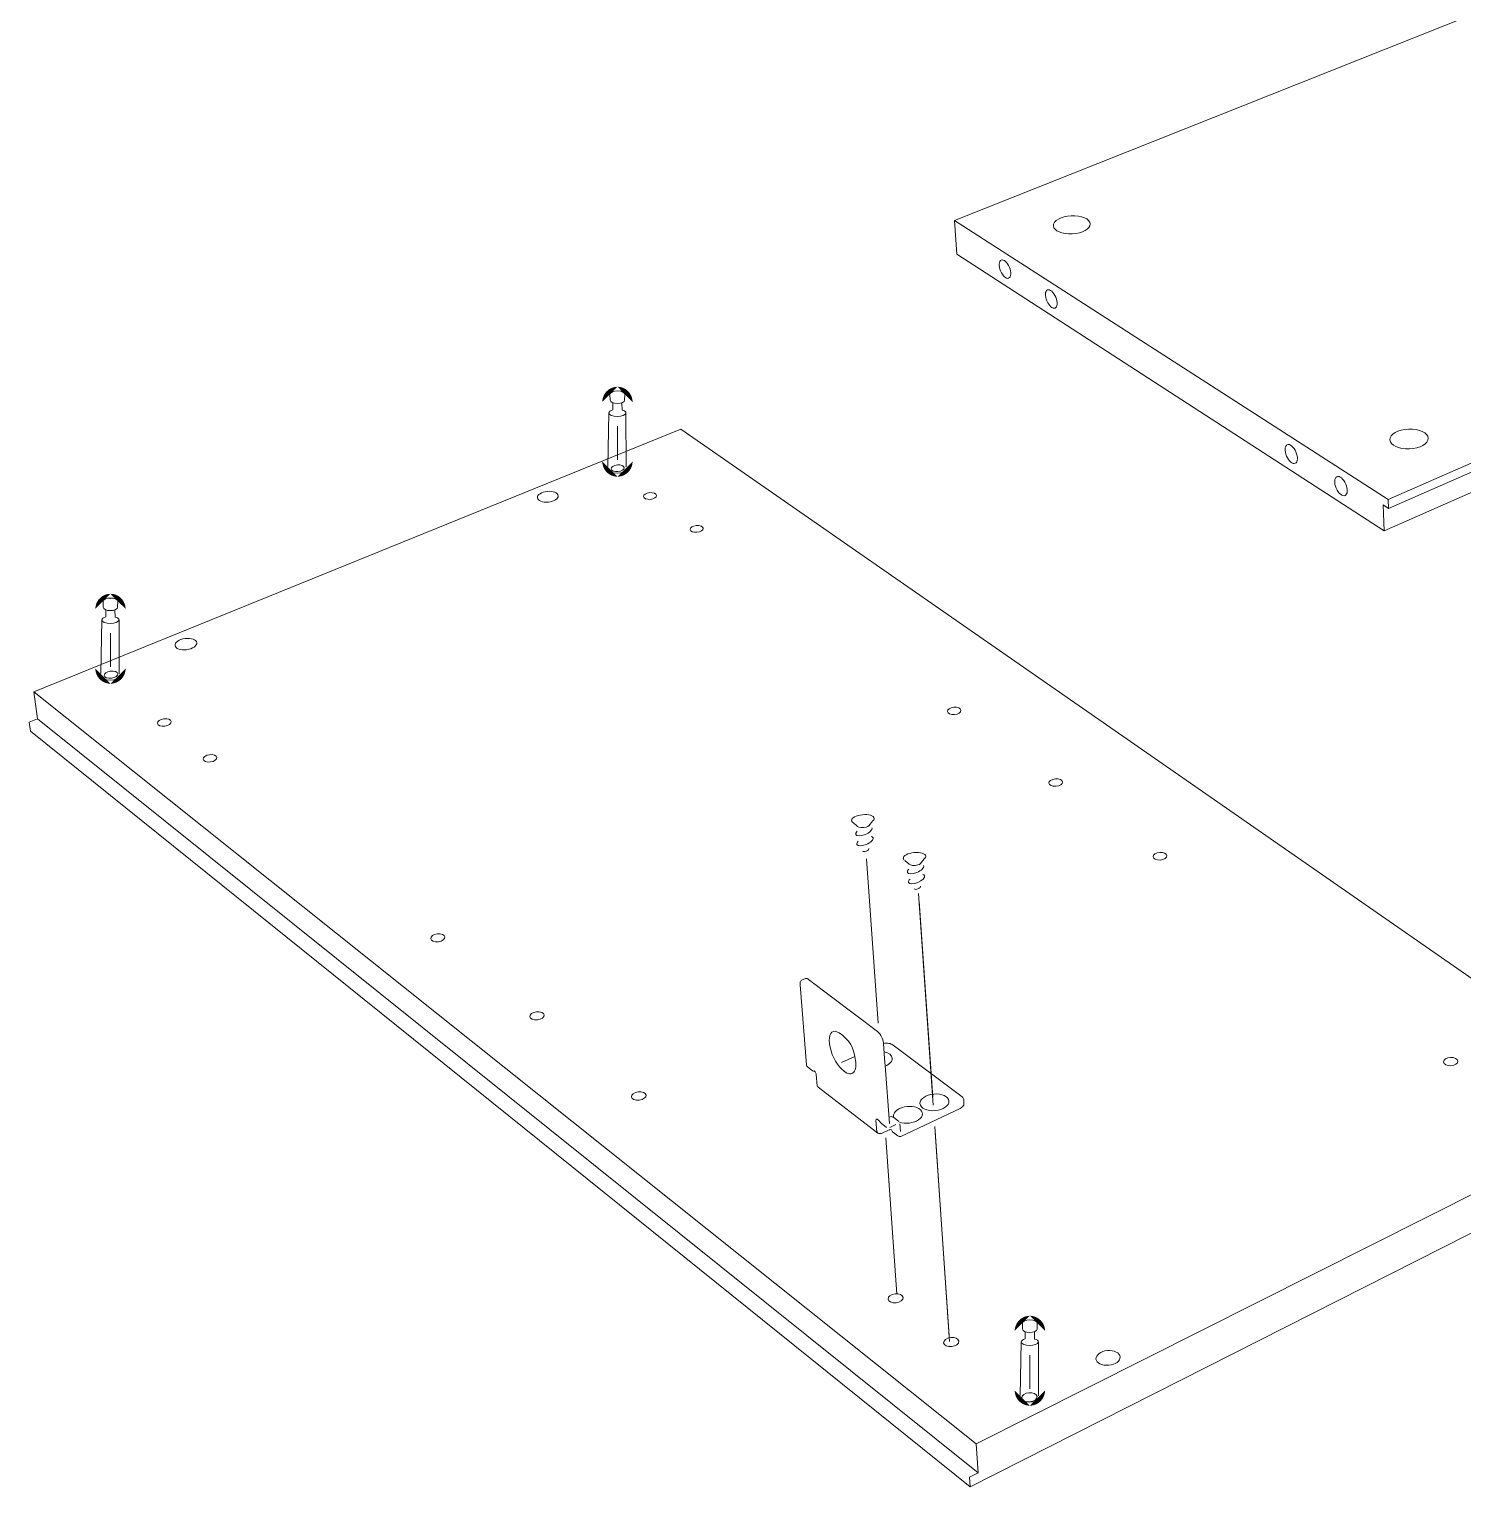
# Model space of a CAD drawing. Header units: metres. Extents: x -11.5 to 7.4, y -3.8 to 5.9.
# Drawn here: x 3.9204 to 4.1331, y 1.1771 to 1.3933 of the extents above; entities that cross this region are included whole.
import ezdxf

# ---------------------------------------------------------------- set-up
doc = ezdxf.new("R2010")
doc.units = ezdxf.units.M
doc.header["$MEASUREMENT"] = 0
doc.layers.add('PDF5_Geometry_Num_Penna__1_Num_Penna__255', color=255, linetype='Continuous', lineweight=18)
doc.layers.add('PDF5_Geometry_Num_Penna__7_Num_Penna__7', color=7, linetype='Continuous', lineweight=18)

msp = doc.modelspace()

# ---------------------------------------------------------------- hatches: boundary and pattern name
at = {"layer": 'PDF5_Geometry_Num_Penna__1_Num_Penna__255', "linetype": 'Continuous', "lineweight": 18}
for points in [[(4.00768, 1.34027, 0.414317), (4.00543, 1.33802)], [(4.00992, 1.33802, 0.414317), (4.00768, 1.34027)], [(4.00543, 1.32918, 0.41443), (4.00768, 1.32694)], [(4.00768, 1.32694, 0.41443), (4.00992, 1.32918)], [(3.93248, 1.30956, 0.414522), (3.93024, 1.30732)], [(3.93473, 1.30732, 0.414338), (3.93248, 1.30956)], [(3.93024, 1.29848, 0.414409), (3.93248, 1.29623)], [(3.93248, 1.29623, 0.414225), (3.93473, 1.29848)], [(4.06884, 1.20247, 0.41443), (4.0666, 1.20023)], [(4.07109, 1.20023, 0.41443), (4.06884, 1.20247)], [(4.0666, 1.19138, 0.414317), (4.06884, 1.18914)], [(4.06884, 1.18914, 0.414317), (4.07109, 1.19138)]]:
    msp.add_hatch(color=255, dxfattribs=at).paths.add_polyline_path(points)

# ---------------------------------------------------------------- linework, layer by layer
at = {"layer": 'PDF5_Geometry_Num_Penna__1_Num_Penna__255', "color": 255, "linetype": 'Continuous', "lineweight": 18, "flags": 128}
for points in [[(4.05243, 1.26395), (4.05445, 1.2349)], [(4.04755, 1.22818), (4.04906, 1.20637)], [(4.0548, 1.2297), (4.05689, 1.1995)]]:
    msp.add_lwpolyline(points, dxfattribs=at)
at = {"layer": 'PDF5_Geometry_Num_Penna__7_Num_Penna__7', "color": 7, "linetype": 'Continuous', "lineweight": 18, "flags": 128}
for points in [[(4.27768, 1.3905), (4.27772, 1.39171), (4.21159, 1.42619), (4.05767, 1.36495)], [(4.12201, 1.32354), (4.27772, 1.39171)], [(4.12206, 1.32224), (4.27681, 1.39011)], [(4.12138, 1.31889), (4.27672, 1.3873)], [(4.05767, 1.36495), (4.12201, 1.32354)], [(4.05767, 1.36495), (4.058, 1.35995), (4.12138, 1.31889)], [(4.00657, 1.33913), (4.00659, 1.3383)], [(4.00874, 1.3383), (4.00878, 1.33913)], [(4.00639, 1.33639), (4.00625, 1.32844)], [(4.00698, 1.33786), (4.007, 1.33683)], [(4.00834, 1.33787), (4.00836, 1.33682)], [(4.00894, 1.33639), (4.00896, 1.32842)], [(4.00768, 1.33442), (4.00768, 1.32944)], [(4.16125, 1.22838), (4.16115, 1.23393), (4.0171, 1.334), (3.92114, 1.29502)], [(4.12201, 1.32354), (4.12206, 1.32224)], [(4.12138, 1.31889), (4.12124, 1.32277), (4.12206, 1.32224)], [(3.93138, 1.30842), (3.9314, 1.30759)], [(3.93355, 1.30759), (3.93359, 1.30842)], [(3.93179, 1.30715), (3.93181, 1.30613)], [(3.93315, 1.30717), (3.93316, 1.30612)], [(3.9312, 1.30569), (3.93106, 1.29773)], [(3.93375, 1.30569), (3.93377, 1.29771)], [(3.93248, 1.30372), (3.93248, 1.29874)], [(4.16115, 1.23393), (4.06088, 1.1835), (3.92114, 1.29502)], [(3.92114, 1.29502), (3.92166, 1.29103)], [(3.92166, 1.29103), (3.92042, 1.29052)], [(4.06118, 1.17919), (3.92166, 1.29103)], [(3.92042, 1.29052), (3.9206, 1.28919)], [(3.9206, 1.28919), (4.05998, 1.1771), (4.16125, 1.22838)], [(4.04496, 1.27516), (4.04551, 1.27584)], [(4.04269, 1.27557), (4.04323, 1.27511)], [(4.04464, 1.27027), (4.04633, 1.24588)], [(4.05036, 1.26995), (4.05089, 1.26949)], [(4.05262, 1.26954), (4.05318, 1.27023)], [(4.05235, 1.26512), (4.05452, 1.23373)], [(4.03477, 1.25158), (4.03477, 1.25173), (4.03477, 1.25187), (4.0348, 1.252), (4.03485, 1.2521), (4.03491, 1.25218), (4.03499, 1.25223)], [(4.0357, 1.2397), (4.03477, 1.25158)], [(4.04857, 1.24263), (4.04844, 1.24272), (4.04829, 1.24278), (4.04812, 1.24284), (4.04794, 1.24288), (4.04774, 1.24289), (4.04755, 1.2429), (4.04734, 1.24289), (4.04714, 1.24286), (4.0473, 1.24064)], [(4.04857, 1.24263), (4.05878, 1.23493)], [(4.03584, 1.23942), (4.03577, 1.23949), (4.03573, 1.23959), (4.0357, 1.2397)], [(4.03662, 1.23882), (4.03584, 1.23942)], [(4.04091, 1.24002), (4.04288, 1.24094)], [(4.0473, 1.24064), (4.04738, 1.23957)], [(4.04738, 1.23958), (4.04801, 1.23097)], [(4.03665, 1.2388), (4.03673, 1.23877), (4.03682, 1.23876), (4.03691, 1.23876), (4.03698, 1.23867), (4.03705, 1.23858), (4.0371, 1.23846), (4.03713, 1.23835), (4.03715, 1.23824)], [(4.03732, 1.23655), (4.03728, 1.23658), (4.03715, 1.23824)], [(4.04632, 1.22958), (4.03745, 1.23639), (4.03738, 1.23647), (4.03732, 1.23655)], [(4.05878, 1.23493), (4.05888, 1.23483), (4.05896, 1.23473), (4.05901, 1.23463), (4.05903, 1.23451)], [(4.04971, 1.22908), (4.05849, 1.23324), (4.05864, 1.23332), (4.05877, 1.23342), (4.05888, 1.23352), (4.05897, 1.23362), (4.05903, 1.23373), (4.05906, 1.23385), (4.05907, 1.23396)], [(4.05903, 1.23451), (4.05907, 1.23396)], [(4.04626, 1.23161), (4.0462, 1.23164), (4.04614, 1.23166), (4.04608, 1.23164), (4.04605, 1.2316), (4.04603, 1.23152), (4.04602, 1.23144), (4.04615, 1.22977)], [(4.04679, 1.23103), (4.04675, 1.23105), (4.04672, 1.2311), (4.04666, 1.23118), (4.04659, 1.23127), (4.04653, 1.23135), (4.04646, 1.23143), (4.0464, 1.23151), (4.04626, 1.23161)], [(4.04679, 1.23103), (4.04759, 1.23042)], [(4.04797, 1.23193), (4.04811, 1.23198), (4.04825, 1.23201), (4.04838, 1.232), (4.04849, 1.23197), (4.0486, 1.23191)], [(4.04899, 1.23085), (4.04806, 1.23041)], [(4.0486, 1.23191), (4.04939, 1.23131)], [(4.04957, 1.23094), (4.04966, 1.2298)], [(4.05474, 1.23055), (4.05695, 1.19866)], [(4.04615, 1.22977), (4.04617, 1.22978), (4.04623, 1.22967), (4.04632, 1.22958)], [(4.04632, 1.22958), (4.04642, 1.22952), (4.04654, 1.22949), (4.04666, 1.22949), (4.04681, 1.22952), (4.04695, 1.22957)], [(4.04695, 1.22957), (4.04789, 1.23001)], [(4.0475, 1.22887), (4.04911, 1.20568)], [(4.04831, 1.23007), (4.0482, 1.23008), (4.04809, 1.23007), (4.04798, 1.23005), (4.04788, 1.23001)], [(4.04849, 1.22977), (4.04841, 1.22985), (4.04835, 1.22995), (4.04831, 1.23007)], [(4.04849, 1.22977), (4.04928, 1.22916)], [(4.04971, 1.22908), (4.04959, 1.22907), (4.04947, 1.22907), (4.04936, 1.22911), (4.04927, 1.22916)], [(4.06774, 1.20133), (4.06776, 1.2005)], [(4.06815, 1.20006), (4.06817, 1.19904)], [(4.06951, 1.20008), (4.06952, 1.19902)], [(4.06991, 1.2005), (4.06995, 1.20133)], [(4.06756, 1.19859), (4.06742, 1.19064)], [(4.07011, 1.19859), (4.07013, 1.19062)], [(4.06884, 1.19663), (4.06884, 1.19165)], [(4.06088, 1.1835), (4.06118, 1.17919), (4.05988, 1.17853)], [(4.05988, 1.17853), (4.05998, 1.1771)]]:
    msp.add_lwpolyline(points, dxfattribs=at)
for points in [[(4.03499, 1.25223), (4.03555, 1.25249), (4.03564, 1.25251), (4.03573, 1.25251), (4.03582, 1.25249), (4.03592, 1.25244), (4.03602, 1.25237), (4.04626, 1.24464, -0.184908), (4.04714, 1.24291), (4.04714, 1.24286)], [(4.03997, 1.2447, -0.268379), (4.04288, 1.24094), (4.04294, 1.24064), (4.043, 1.24035), (4.04302, 1.24007), (4.04304, 1.23981), (4.04303, 1.23956), (4.04301, 1.23934), (4.04297, 1.23913), (4.04291, 1.23894), (4.04283, 1.23877), (4.04274, 1.23863)]]:
    msp.add_lwpolyline(points, format="xyb", dxfattribs=at)
for points in [[(4.03665, 1.2388), (4.03664, 1.23881), (4.03663, 1.23882)], [(4.03686, 1.23881), (4.0369, 1.23879)]]:
    msp.add_lwpolyline(points, close=True, dxfattribs=at)
at = {"layer": 'PDF5_Geometry_Num_Penna__7_Num_Penna__7', "color": 7, "linetype": 'Continuous', "lineweight": 18}
msp.add_arc((4.0678, 1.19033), 0.000366, 166.6786, 179.499, dxfattribs=at)
for centre, major_axis, ratio in [((4.07506, 1.36429), (0.00273, 0.00015), 0.491844), ((4.06515, 1.35772), (-0.00055, 0.00134), 0.487702), ((4.07202, 1.35329), (-0.00057, 0.00135), 0.488216), ((4.12508, 1.33253), (0.00284, 0.00011), 0.516254), ((4.10761, 1.3303), (-0.00059, 0.00138), 0.505863), ((4.00771, 1.32818), (0.000963, 0.000094), 0.511494), ((4.11499, 1.32554), (-0.00061, 0.00139), 0.509173), ((3.99735, 1.32396), (0.00155, 0.00015), 0.513568), ((4.01251, 1.32407), (0.000966, 0.000084), 0.512869), ((4.01942, 1.31919), (0.00097, 0.00009), 0.521306), ((3.94367, 1.3021), (0.00161, 0.00021), 0.516378), ((3.93255, 1.29757), (0.00101, 0.00014), 0.517136), ((3.94049, 1.29048), (0.00102, 0.00014), 0.524233), ((4.05762, 1.2922), (0.001, 0.00008), 0.539061), ((3.94725, 1.28516), (0.00102, 0.00013), 0.5305), ((4.07268, 1.28156), (0.00102, 0.00008), 0.542794), ((4.08814, 1.27064), (0.00102, 0.00007), 0.555506), ((3.98104, 1.25854), (0.00106, 0.00013), 0.550167), ((3.99574, 1.24696), (0.00107, 0.00013), 0.554968), ((4.13126, 1.24018), (0.00106, 0.00006), 0.580203), ((4.01084, 1.23507), (0.00108, 0.00013), 0.563792), ((4.05469, 1.23413), (0.00214, 0.00019), 0.575011), ((4.04893, 1.20507), (0.00111, 0.00012), 0.593796), ((4.05718, 1.19857), (0.00112, 0.00012), 0.600078), ((4.08044, 1.19622), (0.00179, 0.00016), 0.605414), ((4.06878, 1.19038), (0.00113, 0.00011), 0.607202)]:
    msp.add_ellipse(centre, major_axis=major_axis, ratio=ratio, dxfattribs=at)
for centre, major_axis, ratio, start_param, end_param in [((4.04105, 1.24154), (-0.0014, 0.0031), 0.441481, 6.073348, 8.745922), ((4.04631, 1.24047), (0.00213, 0.00022), 0.567215, 5.186144, 7.348284), ((4.03907, 1.24711), (-0.00337, 0.0087), 0.269645, 2.74454, 3.282632), ((4.05444, 1.23169), (-0.00581, 0.00052), 0.362516, 5.74971, 6.45716), ((4.05077, 1.23228), (0.00214, 0.00021), 0.577232, 4.018568, 8.411526)]:
    msp.add_ellipse(centre, major_axis=major_axis, ratio=ratio, start_param=start_param, end_param=end_param, dxfattribs=at)
for points in [[(4.00767, 1.33965), (4.00706, 1.33965), (4.00657, 1.33941), (4.00657, 1.33913)], [(4.00878, 1.33913), (4.00878, 1.33941), (4.00829, 1.33965), (4.00767, 1.33965)], [(4.00639, 1.33639), (4.00639, 1.33658), (4.00664, 1.33674), (4.007, 1.33684)], [(4.00766, 1.33587), (4.00696, 1.33587), (4.00639, 1.33611), (4.00639, 1.33639)], [(4.00659, 1.3383), (4.00659, 1.33801), (4.00707, 1.33778), (4.00766, 1.33778)], [(4.00766, 1.33778), (4.00826, 1.33778), (4.00874, 1.33801), (4.00874, 1.3383)], [(4.00893, 1.33632), (4.00884, 1.33607), (4.00831, 1.33587), (4.00766, 1.33587)], [(4.00836, 1.33682), (4.00872, 1.33673), (4.00894, 1.33658), (4.00894, 1.33639)], [(4.00894, 1.33639), (4.00896, 1.33639), (4.00893, 1.33632), (4.00893, 1.33632)], [(4.00765, 1.32744), (4.00689, 1.32744), (4.00627, 1.32775), (4.00627, 1.32813)], [(4.00903, 1.32814), (4.00903, 1.32776), (4.00842, 1.32745), (4.00765, 1.32744)], [(3.93248, 1.30894), (3.93187, 1.30894), (3.93138, 1.30871), (3.93138, 1.30842)], [(3.93359, 1.30842), (3.93359, 1.30871), (3.9331, 1.30894), (3.93248, 1.30894)], [(3.9312, 1.30569), (3.9312, 1.30587), (3.93145, 1.30604), (3.93181, 1.30613)], [(3.9314, 1.30759), (3.9314, 1.3073), (3.93188, 1.30707), (3.93247, 1.30707)], [(3.93247, 1.30707), (3.93307, 1.30707), (3.93355, 1.3073), (3.93355, 1.30759)], [(3.93316, 1.30612), (3.93353, 1.30603), (3.93375, 1.30587), (3.93375, 1.30569)], [(3.93247, 1.30517), (3.93177, 1.30517), (3.9312, 1.3054), (3.9312, 1.30569)], [(3.93374, 1.30562), (3.93365, 1.30536), (3.93312, 1.30517), (3.93247, 1.30517)], [(3.93375, 1.30569), (3.93377, 1.30569), (3.93374, 1.30562), (3.93374, 1.30562)], [(3.93246, 1.29674), (3.9317, 1.29673), (3.93108, 1.29704), (3.93108, 1.29742)], [(3.93384, 1.29744), (3.93384, 1.29705), (3.93322, 1.29674), (3.93246, 1.29674)], [(4.0424, 1.27594), (4.04237, 1.27632), (4.04309, 1.27671), (4.04401, 1.2768)], [(4.0427, 1.2756), (4.04253, 1.27568), (4.04243, 1.27578), (4.04241, 1.27591)], [(4.04401, 1.2768), (4.04493, 1.27689), (4.04571, 1.27665), (4.04575, 1.27627)], [(4.04575, 1.27624), (4.04576, 1.27611), (4.04567, 1.27598), (4.04552, 1.27587)], [(4.04303, 1.27385), (4.04298, 1.27398), (4.04306, 1.27416), (4.04325, 1.27434)], [(4.04442, 1.27385), (4.04376, 1.27358), (4.04314, 1.27358), (4.04303, 1.27385)], [(4.04323, 1.27511), (4.04323, 1.27511), (4.04355, 1.27481), (4.04416, 1.27489)], [(4.04416, 1.27489), (4.04478, 1.27496), (4.04496, 1.27516), (4.04496, 1.27516)], [(4.04542, 1.27484), (4.04553, 1.27457), (4.04508, 1.27412), (4.04442, 1.27385)], [(4.04529, 1.27356), (4.04543, 1.27353), (4.04554, 1.27347), (4.04558, 1.27337)], [(4.04541, 1.27486), (4.04542, 1.27486), (4.04541, 1.27484), (4.04542, 1.27484)], [(4.04319, 1.27238), (4.04314, 1.27251), (4.04322, 1.27269), (4.0434, 1.27287)], [(4.04457, 1.27238), (4.04392, 1.27211), (4.04329, 1.2721), (4.04319, 1.27238)], [(4.04458, 1.27141), (4.04432, 1.2713), (4.04408, 1.2713), (4.04404, 1.27141)], [(4.04558, 1.27337), (4.04568, 1.2731), (4.04524, 1.27266), (4.04457, 1.27238)], [(4.04498, 1.2718), (4.04502, 1.27169), (4.04485, 1.27151), (4.04458, 1.27141)], [(4.05007, 1.27032), (4.05003, 1.27071), (4.05075, 1.27109), (4.05167, 1.27119)], [(4.05036, 1.26998), (4.05019, 1.27006), (4.05009, 1.27017), (4.05008, 1.27029)], [(4.05089, 1.26949), (4.05089, 1.26949), (4.05121, 1.26919), (4.05183, 1.26927)], [(4.05167, 1.27119), (4.05259, 1.27127), (4.05337, 1.27104), (4.05341, 1.27065)], [(4.05183, 1.26927), (4.05244, 1.26935), (4.05262, 1.26954), (4.05262, 1.26954)], [(4.05308, 1.26922), (4.05319, 1.26895), (4.05274, 1.26851), (4.05208, 1.26823)], [(4.05307, 1.26924), (4.05308, 1.26924), (4.05308, 1.26922), (4.05308, 1.26922)], [(4.05341, 1.27062), (4.05342, 1.2705), (4.05334, 1.27037), (4.05318, 1.27025)], [(4.0507, 1.26823), (4.05064, 1.26837), (4.05073, 1.26855), (4.05091, 1.26873)], [(4.05208, 1.26823), (4.05143, 1.26796), (4.0508, 1.26796), (4.0507, 1.26823)], [(4.05085, 1.26676), (4.0508, 1.2669), (4.05089, 1.26708), (4.05107, 1.26726)], [(4.05324, 1.26775), (4.05334, 1.26748), (4.0529, 1.26704), (4.05224, 1.26676)], [(4.05295, 1.26794), (4.0531, 1.26791), (4.0532, 1.26785), (4.05324, 1.26775)], [(4.05224, 1.26676), (4.05158, 1.26649), (4.05096, 1.26649), (4.05085, 1.26676)], [(4.05225, 1.26579), (4.05199, 1.26568), (4.05175, 1.26568), (4.0517, 1.26579)], [(4.05264, 1.26618), (4.05268, 1.26607), (4.05251, 1.2659), (4.05225, 1.26579)], [(4.06884, 1.20185), (4.06823, 1.20185), (4.06774, 1.20162), (4.06774, 1.20133)], [(4.06776, 1.2005), (4.06776, 1.20021), (4.06824, 1.19998), (4.06883, 1.19998)], [(4.06883, 1.19998), (4.06943, 1.19998), (4.06991, 1.20021), (4.06991, 1.2005)], [(4.06995, 1.20133), (4.06995, 1.20162), (4.06946, 1.20185), (4.06884, 1.20185)], [(4.06756, 1.19859), (4.06756, 1.19878), (4.06781, 1.19895), (4.06817, 1.19904)], [(4.06883, 1.19808), (4.06813, 1.19808), (4.06756, 1.19831), (4.06756, 1.19859)], [(4.0701, 1.19852), (4.07001, 1.19827), (4.06948, 1.19808), (4.06883, 1.19808)], [(4.06952, 1.19902), (4.06989, 1.19893), (4.07011, 1.19878), (4.07011, 1.19859)], [(4.07011, 1.19859), (4.07013, 1.19859), (4.0701, 1.19852), (4.0701, 1.19852)], [(4.06882, 1.18965), (4.06806, 1.18964), (4.06744, 1.18995), (4.06744, 1.19033)], [(4.0702, 1.19035), (4.0702, 1.18996), (4.06959, 1.18965), (4.06882, 1.18965)]]:
    msp.add_open_spline(points, degree=3, dxfattribs=at)

doc.saveas('drawing.dxf')
